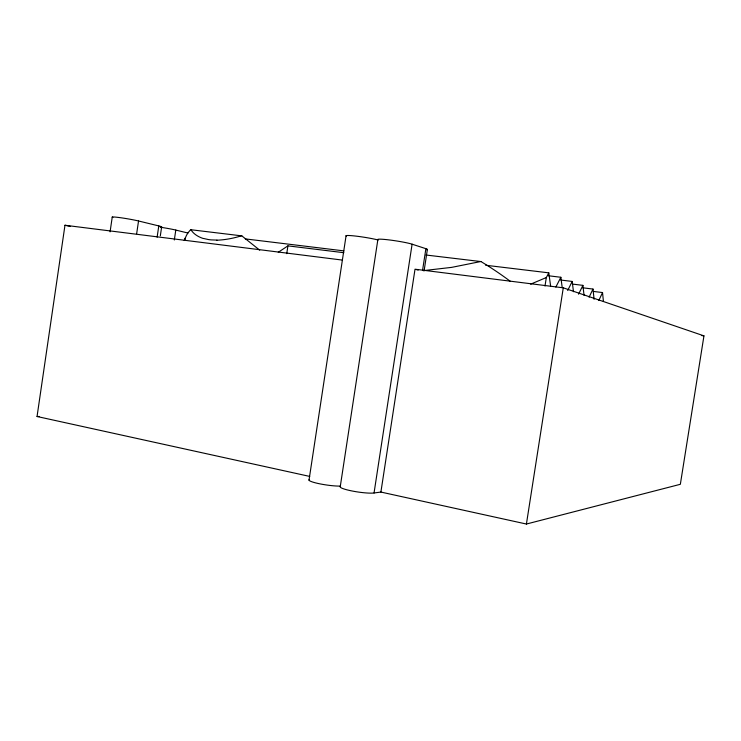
<?xml version="1.0" encoding="UTF-8"?>
<svg xmlns="http://www.w3.org/2000/svg" width="741" height="741" viewBox="0 0 741 741"><rect width="100%" height="100%" fill="white"/><g stroke="black" fill="none" stroke-linecap="round" stroke-linejoin="round"><path stroke-width="1.11" d="M309.719 476.417L37.05 416.498L64.976 225.255L342.527 260.1M110.076 231.85L112.252 217.039M136.659 233.702L138.539 220.985A14.959 0.871 9.5 0 0 120.005 217.641A14.959 0.871 9.5 0 0 112.891 217.502M157.12 237.194L158.787 225.922L138.539 220.985M160.334 235.805L161.658 226.848M174.32 239.991L175.793 230.071A14.162 0.797 9.4 0 0 160.825 227.302M286.748 253.654L287.925 245.864L343.87 252.709M309.016 480.159L346.075 235.703M340.267 486.568L377.854 239.649M340.554 486.365A18.099 2.501 8.6 0 0 352.077 490.987A18.099 2.501 8.6 0 0 374.048 492.978L412.098 244.187A18.192 1.417 8.8 0 0 390.331 240.075A18.192 1.417 8.8 0 0 378.095 239.825M380.902 492.061L415.016 269.205L563.28 287.823L703.95 335.858L680.349 484.299L526.416 524.035L380.902 492.061L374.048 492.978M422.629 269.872L425.88 248.68L412.098 244.187M424.102 270.854L427.381 249.411M544.996 286.045L546.321 277.542L548.794 272.845L485.642 265.241M526.416 524.035L563.28 287.823M184.25 240.464L186.482 235.351A67.764 40.931 38 0 1 190.706 229.71L241.825 235.87L259.702 250.143M184.416 240.427L184.889 239.102M184.935 238.954L185.333 237.917M598.811 300.494L602.535 292.565L593.421 291.426M589.095 297.197L592.995 289.064L582.667 287.786M578.573 294.196L582.908 285.368L572.617 284.09M567.671 290.509L572.209 281.441L560.724 280.033M555.852 287.054L560.863 277.273L548.229 275.735M287.925 245.864L278.273 252.273M546.321 277.542L530.621 284.173M510.29 281.302A223.31 136.316 30.7 0 0 480.881 261.508L451.658 267.371L423.231 270.65M216.965 240.093L211.25 239.889A41.978 22.295 -18.3 0 1 208.249 239.519L203.497 238.454M37.05 416.498L39.329 416.498M425.89 255.006L480.844 261.554M245.29 238.898L343.87 250.884M701.662 335.543L703.95 335.858M64.976 225.255L70.515 226.468M175.793 230.071L187.862 233.017M416.072 269.502L418.183 270.095M548.794 272.845L550.619 286.063M560.863 277.273L562.169 287.36M572.209 281.441L573.469 291.741M582.908 285.368L584.047 295.344M592.995 289.064L594.097 299.308M602.535 292.565L603.424 301.43M158.787 225.922A14.524 0.834 9.5 0 1 160.297 227.052M340.471 486.087A17.877 2.436 8.3 0 1 318.834 483.632A17.877 2.436 8.3 0 1 309.506 479.501M346.399 236.166A17.969 1.38 8.9 0 1 356.402 236.166A17.969 1.38 8.9 0 1 377.947 239.954M425.88 248.68A17.719 1.343 8.7 0 1 426.797 249.726M203.386 238.546A49.554 26.268 -18.1 0 1 190.9 229.636M241.779 235.703A54.51 28.742 -18.1 0 1 216.909 240.214"/></g></svg>
